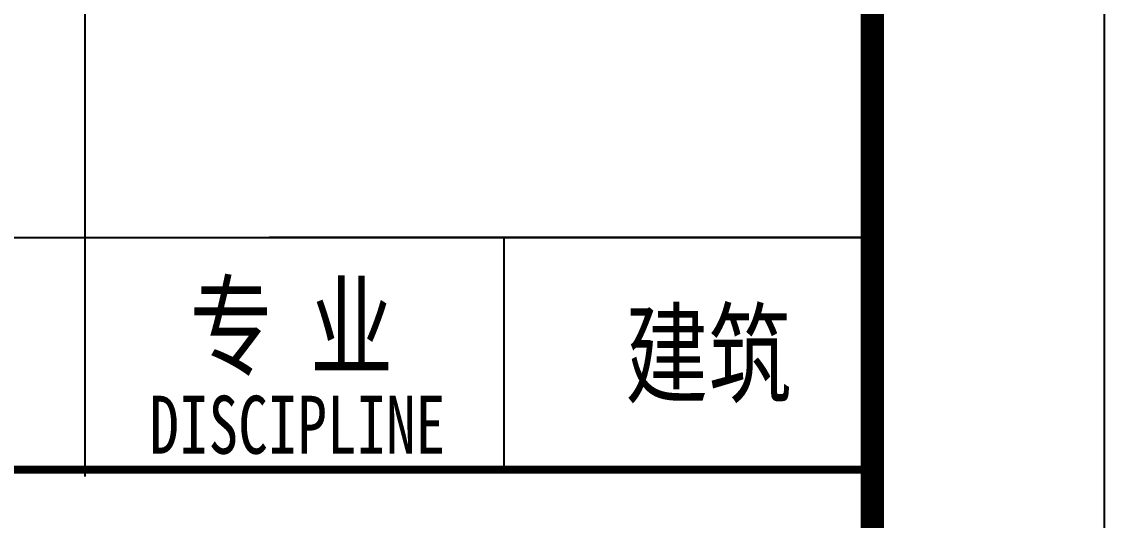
# Model space of a CAD drawing. Extents: x 30064 to 135164, y 17999 to 492668.
# Drawn here: x 109513 to 114181, y 207980 to 210128 of the extents above; entities that cross this region are included whole.
import ezdxf

# ---------------------------------------------------------------- set-up
doc = ezdxf.new("R2010")
doc.units = 0
doc.header["$LTSCALE"] = 1000
doc.header["$MEASUREMENT"] = 0
doc.layers.add('PUB_TITLE', color=7, linetype='Continuous')
doc.layers.add('TWT_TITLE', color=7, linetype='Continuous')
doc.styles.add('-宋体', font='', dxfattribs={"width": 0.8})
doc.styles.get('-宋体').set_extended_font_data('SimSun')

msp = doc.modelspace()

# ---------------------------------------------------------------- linework, layer by layer
for p, q in [((109785.3, 217198.9), (109785.3, 208169.4)), ((105180.8, 209198.9), (113180.8, 209198.9)), ((113180.8, 209198.9), (110580.8, 209198.9)), ((111591.6, 209198.9), (111591.6, 208198.9))]:
    msp.add_line(p, q)
at = {"const_width": 34}
msp.add_lwpolyline([(105180.8, 208198.9), (113180.8, 208198.9)], dxfattribs=at)
at = {"layer": 'PUB_TITLE', "const_width": 100}
msp.add_lwpolyline([(105180.8, 254598.5), (113180.8, 254598.5), (113180.8, 197198.9), (105180.8, 197198.9)], close=True, dxfattribs=at)
at = {"layer": 'TWT_TITLE'}
msp.add_lwpolyline([(30080.8, 196198.9), (114180.8, 196198.9), (114180.8, 255598.9), (30080.8, 255598.9)], close=True, dxfattribs=at)
at = {"layer": 'TWT_TITLE', "const_width": 100}
msp.add_lwpolyline([(32580.8, 197198.9), (113180.8, 197198.9), (113180.8, 254598.9), (32580.8, 254598.9)], close=True, dxfattribs=at)

# ---------------------------------------------------------------- texts
at = {"style": '-宋体', "width": 0.75}
for s, height, p in [('专', 350, (110238.3, 208641.1)), ('业', 350, (110755.8, 208640)), ('建筑', 350, (112115.3, 208521.9)), ('DISCIPLINE', 250, (110064.2, 208267.2))]:
    msp.add_text(s, height=height, dxfattribs=at).set_placement(p)

doc.saveas('drawing.dxf')
